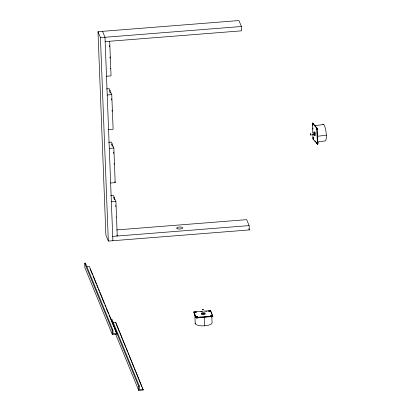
<?xml version="1.0" encoding="UTF-8"?>
<svg xmlns="http://www.w3.org/2000/svg" width="411" height="411" viewBox="0 0 411 411"><rect width="100%" height="100%" fill="white"/><g stroke="black" fill="none" stroke-linecap="round" stroke-linejoin="round"><path stroke-width="0.62" d="M110.066 58.146L109.937 56.852M313.29 123.958L313.423 123.577L313.685 124.25M313.968 133.37L314.086 133.025L314.292 134.525L310.546 135.008L310.341 133.508L310.588 134.993M316.66 129.388L316.532 129.614L316.455 128.509L316.604 129.922L316.424 128.227L316.732 129.342M317.287 129.686C318.124 129.64 316.711 126.819 317.225 129.229M317.076 129.665L317.076 129.08M317.164 128.664L317.251 128.412L317.451 129.398M317.729 142.447L317.821 142.196L317.862 143.228M113.749 153.483L113.631 152.075M313.393 123.922L313.629 124.312M316.691 128.273L317.179 129.357M211.069 316.521L212.05 316.675M116.102 216.972L116.205 217.224M202.782 313.146C201.683 313.773 204.827 313.67 203.712 313.115M196.689 317.626L196.515 317.857L197.388 317.903M312.781 133.292L312.36 123.043L312.714 122.997L317.133 128.283L317.79 144.297L317.431 144.338L313.018 139.057L312.833 134.572M314.924 125.643L323.781 124.523M312.36 123.043L316.773 128.33L317.133 128.283M317.462 136.288L326.319 135.173M313.018 139.057L313.372 139.01L313.321 137.777M317.405 141.903L324.998 140.947A8.492 1.978 82.8 0 0 326.026 131.91A8.492 1.978 82.8 0 0 322.722 124.276M116.642 229.934L246.682 219.654L249.123 225.603L249.287 229.934L108.329 241.077L105.889 235.123L97.998 31.693L238.955 20.55L241.396 26.499L241.565 30.83L105.154 41.609M97.998 31.693L100.438 37.642L241.396 26.499M106.495 76.235L111.042 75.876L109.701 41.249M106.49 88.91L109.331 88.684L110.143 90.667L110.24 93.23M110.143 90.667L109.388 90.728L110.199 92.711L110.955 92.65L111.771 94.633L113.112 129.26L108.566 129.619M107.225 94.992L111.771 94.633M108.561 142.293L111.402 142.067L112.213 144.05L112.29 145.977M112.213 144.05L111.458 144.112L112.27 146.095L113.025 146.033L113.842 148.017L115.183 182.643L110.636 183.003M109.295 148.376L113.842 148.017M110.631 195.677L113.472 195.451L114.284 197.434L114.361 199.356M114.284 197.434L113.528 197.496L114.34 199.479L115.101 199.417L115.912 201.4L117.253 236.027L116.847 235.035M111.366 201.76L115.912 201.4M112.706 236.387L249.123 225.603M84.671 263.179L85.431 263.117L112.881 330.054L113.025 333.66L116.811 333.362L116.842 334.086L112.295 334.446L84.841 267.504L84.671 263.179L112.126 330.115L112.295 334.446M86.202 266.672L89.357 266.426L116.811 333.362M203.707 311.168L210.56 310.624L212.831 316.475L196.006 317.806L193.735 311.954L202.459 311.266M195.554 312.16L196.756 312.067M200.964 311.733L202.161 311.641A8.492 2.815 -2.2 0 0 201.077 311.749M205.767 311.353L206.969 311.261M112.645 322.681L115.799 322.43L143.285 390.09L138.738 390.45L115.655 334.174M193.735 311.954L195.996 317.456L212.821 316.126M112.126 330.115L112.881 330.054M139.324 386.063L111.874 319.121L111.114 319.183L138.569 386.119L139.324 386.063L139.468 389.669L143.254 389.371M194.614 312.375C196.443 312.709 194.783 311.502 194.614 312.375A0.858 0.283 -2.2 0 1 194.747 312.345M210.966 315.931L212.055 315.792L210.966 315.931A0.858 0.283 -2.2 0 1 211.614 315.9M312.977 123.634L313.151 123.916M314.245 134.541L314.05 134.125M314.847 140.773L315.581 141.651M109.542 46.751L109.542 45.529M110.359 68.354L110.461 68.781M114.053 163.578L114.181 164.195M317.4 142.006L317.41 143.526M248.845 228.85L249.287 229.934M102.544 31.334L104.985 37.283L112.876 240.718M212.831 316.475L210.56 310.624M114.777 181.652L115.183 182.643M116.072 323.745L119.231 331.446M119.719 332.627L122.144 338.551M122.632 339.738L125.792 347.439M126.275 348.626L127.492 351.585M127.975 352.772L128.705 354.549M129.193 355.731L134.053 367.578M134.536 368.765L135.265 370.542M135.753 371.729L141.826 386.535M142.309 387.722L143.038 389.5M90.117 268.922L92.547 274.846M93.03 276.033L96.189 283.734M96.677 284.915L97.89 287.88M98.378 289.061L99.102 290.839M99.59 292.026L104.451 303.873M104.933 305.06L105.663 306.837M106.151 308.019L108.581 313.942M109.064 315.129L112.224 322.83M112.712 324.012L113.924 326.976M114.412 328.163L115.142 329.935M115.625 331.122L116.842 334.086M317.795 143.321C318.52 144.323 317.77 140.701 317.657 142.494M111.587 100.048L111.587 98.784M112.008 110.235L112.136 111.206M115.702 205.459L115.835 206.605M313.716 137.7L313.809 138.091M317.194 142.745L316.984 142.304L316.943 142.828M316.963 142.971L317.138 143.424L317.215 142.889M312.894 124.651C312.401 122.658 312.699 126.177 312.848 124.559M316.773 128.33L317.431 144.338M312.92 127.924L312.966 129.157M211.824 316.819L212.04 322.383A8.492 2.815 -2.2 0 1 203.65 325.861A8.492 2.815 -2.2 0 1 195.21 322.979M204.421 317.143L204.755 325.8M195.996 317.456L196.006 317.806M194.881 315.057L195.215 323.714M138.569 386.119L138.738 390.45M115.799 322.43L115.83 323.154M100.438 37.642L108.329 241.077M85.431 263.117L85.478 264.319M314.364 125.232A8.492 1.978 82.8 0 1 315.504 126.598M317.087 132.476A8.492 1.978 82.8 0 1 317.482 137.803M314.492 131.998A1.911 0.447 82.8 0 1 315.324 133.554A1.911 0.447 82.8 0 1 314.97 135.491M313.67 133.19A1.911 0.447 82.8 0 1 314.266 132.296A1.911 0.447 82.8 0 1 314.595 135.394A1.911 0.447 82.8 0 1 313.773 134.171M212.297 316.27A0.858 0.283 -2.2 0 1 211.079 316.449A0.858 0.283 -2.2 0 1 210.828 316.038M212.184 315.992A0.858 0.283 -2.2 0 1 212.297 316.049M197.701 317.482A0.858 0.283 -2.2 0 1 196.504 317.575A0.858 0.283 -2.2 0 1 196.34 317.184M196.694 317.081A0.858 0.283 -2.2 0 1 197.131 317.045M197.347 317.056A0.858 0.283 -2.2 0 1 197.542 317.087M207.555 316.681A8.492 2.815 -2.2 0 1 200.065 317.107M195.456 315.746A8.492 2.815 -2.2 0 1 194.876 314.323M204.791 313.603A1.911 0.632 -2.2 0 1 203.532 314.662A1.911 0.632 -2.2 0 1 201.513 313.86M210.083 311.656A0.858 0.283 -2.2 0 1 209.045 311.692M194.228 312.586A0.858 0.283 -2.2 0 1 194.285 312.514M194.963 312.314A0.858 0.283 -2.2 0 1 195.189 312.309M195.754 312.396A0.858 0.283 -2.2 0 1 195.867 312.458M197.557 317.523A0.858 0.283 -2.2 0 1 197.619 317.955A0.858 0.283 -2.2 0 1 196.319 317.944A0.858 0.283 -2.2 0 1 196.71 317.513M203.496 312.694A1.911 0.632 -2.2 0 1 204.863 313.614A1.911 0.632 -2.2 0 1 201.642 313.727A1.911 0.632 -2.2 0 1 202.998 312.714M212.312 316.485A0.858 0.283 -2.2 0 1 211.917 316.855A0.858 0.283 -2.2 0 1 210.802 316.799A0.858 0.283 -2.2 0 1 211.002 316.413M312.504 123.891C312.442 126.706 313.454 123.988 312.504 123.891M313.069 137.675C313.007 140.485 314.019 137.772 313.069 137.675M313.136 137.885L313.336 138.872L313.136 137.885M316.871 142.227C316.809 145.037 317.821 142.319 316.871 142.227M196.484 316.927L197.573 316.989L196.484 316.927M202.402 309.642C203.424 310.726 204.55 308.825 202.402 309.642M209.024 311.045L210.113 311.106L209.024 311.045M177.84 228.891A3.062 1.012 -2.2 0 0 182.725 228.048A3.062 1.012 -2.2 0 0 178.518 227.124A3.062 1.012 -2.2 0 0 177.84 228.891M196.489 317.225A0.858 0.283 -2.2 0 0 197.855 316.989A0.858 0.283 -2.2 0 0 196.679 316.732A0.858 0.283 -2.2 0 0 196.489 317.225M210.971 316.08A0.858 0.283 -2.2 0 0 212.338 315.843A0.858 0.283 -2.2 0 0 211.162 315.586A0.858 0.283 -2.2 0 0 210.971 316.08M194.547 312.488A0.858 0.283 -2.2 0 0 195.913 312.252A0.858 0.283 -2.2 0 0 194.737 311.995A0.858 0.283 -2.2 0 0 194.547 312.488M209.029 311.343A0.858 0.283 -2.2 0 0 210.396 311.106A0.858 0.283 -2.2 0 0 209.22 310.85A0.858 0.283 -2.2 0 0 209.029 311.343"/></g></svg>
